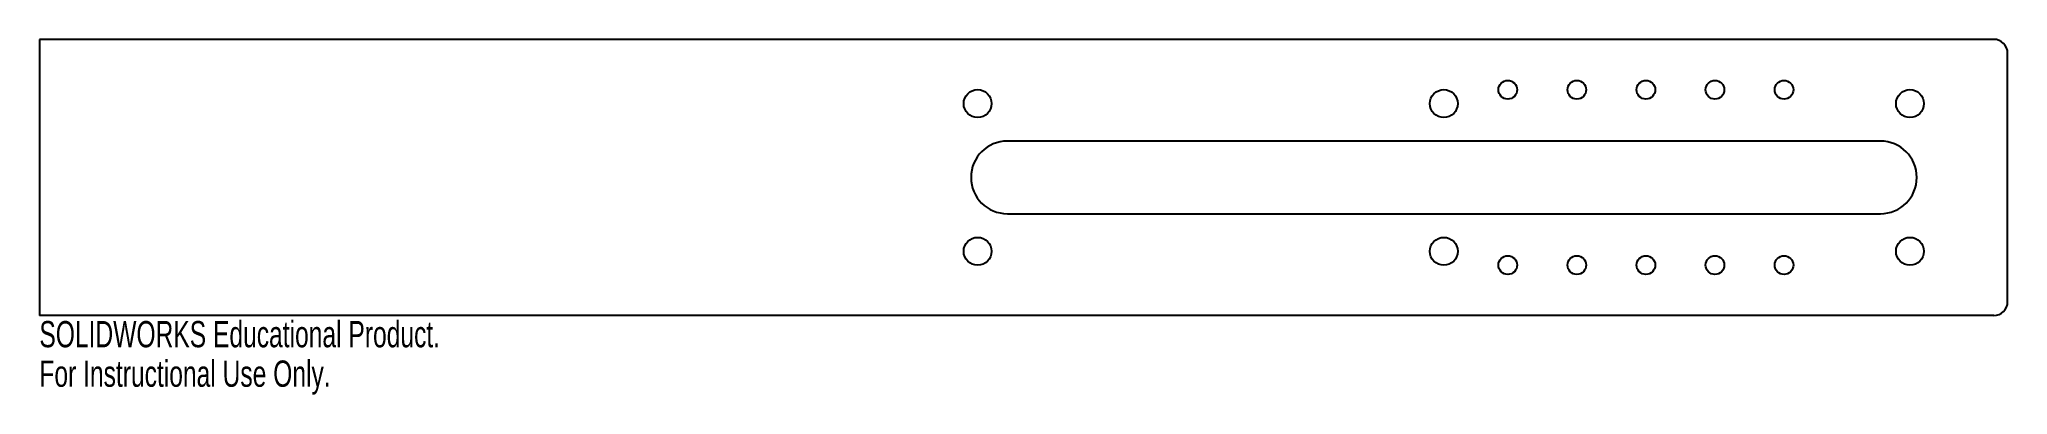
# Model space of a CAD drawing. Header units: inches. Extents: x -13 to 1.3, y -1.6 to 1.
import ezdxf

# ---------------------------------------------------------------- set-up
doc = ezdxf.new("R2010")
doc.units = ezdxf.units.IN
doc.header["$MEASUREMENT"] = 0
doc.styles.add('SLDTEXTSTYLE0', font='TXT', dxfattribs={"width": 0.7})

msp = doc.modelspace()

# ---------------------------------------------------------------- linework, layer by layer
at = {"color": 7, "linetype": 'Continuous', "lineweight": 25}
for p, q in [((-13, 1), (-13, -1)), ((1.15, 1), (-13, 1)), ((1.25, -0.9), (1.25, 0.9)), ((0.329, 0.263), (-5.992, 0.263)), ((-5.992, -0.263), (0.329, -0.263)), ((1.15, -1), (-13, -1))]:
    msp.add_line(p, q, dxfattribs=at)
for centre, radius in [((-6.207, 0.535), 0.101), ((-2.832, 0.535), 0.101), ((-2.369, 0.635), 0.0675), ((-1.869, 0.635), 0.0675), ((-1.369, 0.635), 0.0675), ((-0.869, 0.635), 0.0675), ((-0.369, 0.635), 0.0675), ((0.543, 0.535), 0.101), ((-6.207, -0.535), 0.101), ((-2.832, -0.535), 0.101), ((-2.369, -0.635), 0.0675), ((-1.869, -0.635), 0.0675), ((-1.369, -0.635), 0.0675), ((-0.869, -0.635), 0.0675), ((-0.369, -0.635), 0.0675), ((0.543, -0.535), 0.101)]:
    msp.add_circle(centre, radius, dxfattribs=at)
for centre, radius, start, end in [((1.15, 0.9), 0.1, 0, 90), ((-5.992, 0), 0.263, 90, 270), ((0.329, 0), 0.263, 270, 90), ((1.15, -0.9), 0.1, 270, 0)]:
    msp.add_arc(centre, radius, start, end, dxfattribs=at)

# ---------------------------------------------------------------- texts
at = {"color": 7, "linetype": 'Continuous', "char_height": 0.1903, "attachment_point": 1, "style": 'SLDTEXTSTYLE0'}
for s, insert in [('SOLIDWORKS Educational Product.', (-13, -1.04)), ('For Instructional Use Only.', (-13, -1.326))]:
    msp.add_mtext(s, dxfattribs=dict(at, insert=insert))

doc.saveas('drawing.dxf')
